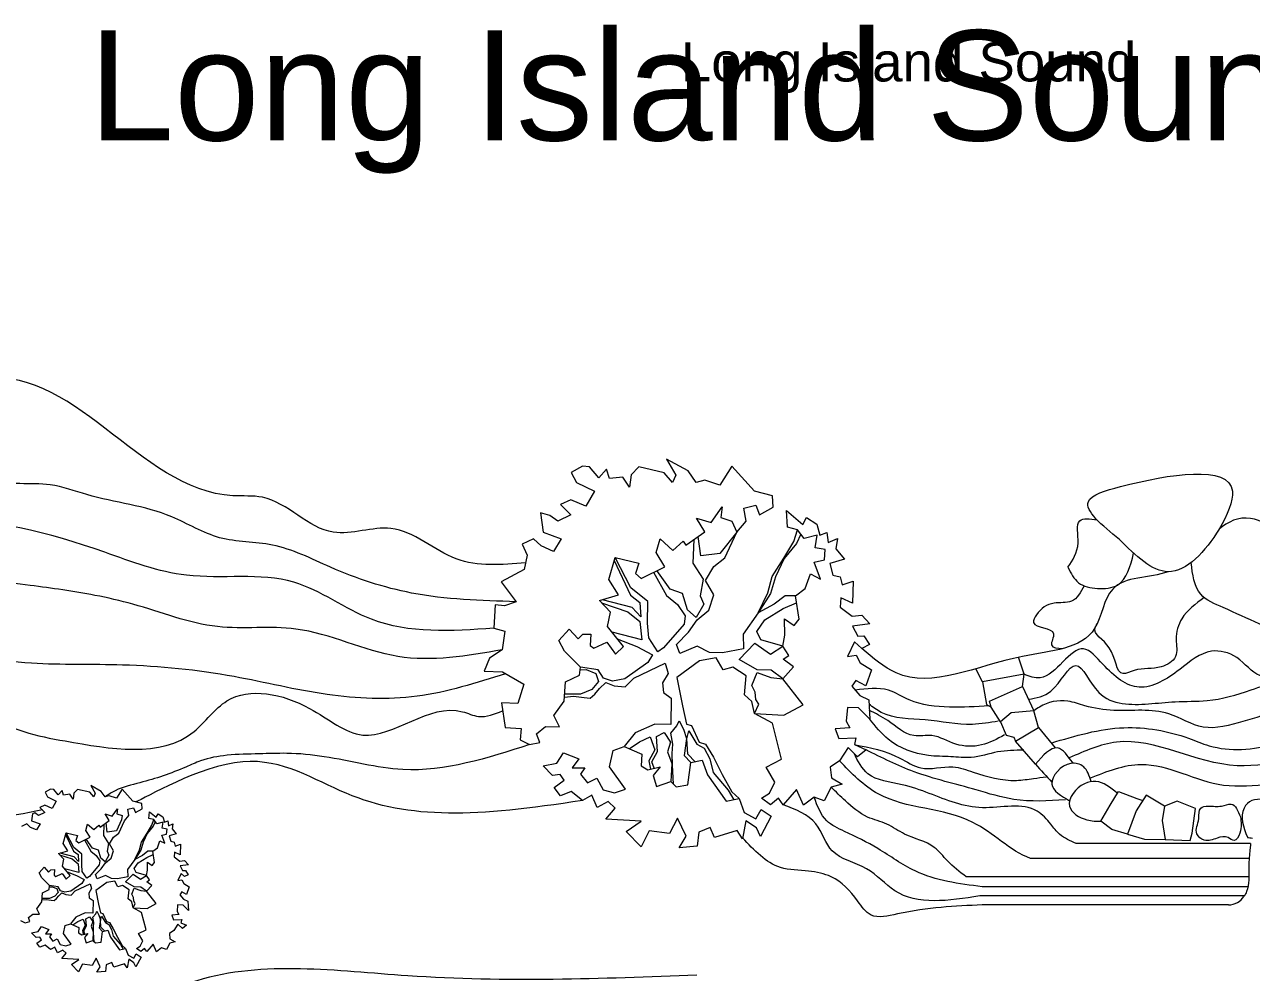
# Model space of a CAD drawing. Header units: millimetres. Extents: x 0 to 105900, y -40 to 70523.
# Drawn here: x 35096 to 68538, y 33554 to 59394 of the extents above; entities that cross this region are included whole.
import ezdxf

# ---------------------------------------------------------------- set-up
doc = ezdxf.new("R2010")
doc.units = ezdxf.units.MM
doc.layers.add('ceco.net 442 Smith House site plan', color=9, linetype='Continuous', lineweight=15)
doc.layers.add('ceco.net Smith House text', color=7, linetype='Continuous', lineweight=15)
doc.styles.add('ceco.net', font='arial.ttf', dxfattribs={"height": 300})

msp = doc.modelspace()

# ---------------------------------------------------------------- linework, layer by layer
at = {"layer": 'ceco.net 442 Smith House site plan'}
for p, q in [((53187, 47225), (52591, 47550)), ((52591, 47550), (52846, 47114)), ((50307, 47356), (49996, 47184)), ((49996, 47184), (50137, 46911)), ((50494, 47339), (50307, 47356)), ((50750, 47033), (50494, 47339)), ((50960, 47273), (50750, 47033)), ((51043, 47018), (50960, 47273)), ((51839, 47335), (51631, 47118)), ((52533, 47178), (51839, 47335)), ((52757, 46910), (52533, 47178)), ((53406, 46910), (53187, 47225)), ((54379, 47353), (54049, 46840)), ((54990, 46672), (54379, 47353)), ((50137, 46911), (50634, 46677)), ((51401, 47056), (51043, 47018)), ((51588, 46780), (51401, 47056)), ((51631, 47118), (51588, 46780)), ((52846, 47114), (52757, 46910)), ((53636, 46971), (53406, 46910)), ((54049, 46840), (53636, 46971)), ((50634, 46677), (50397, 46262)), ((55486, 46544), (54990, 46672)), ((55505, 46236), (55486, 46544)), ((49988, 46441), (49705, 46313)), ((49705, 46313), (49986, 46028)), ((50397, 46262), (49988, 46441)), ((53815, 45822), (54113, 46244)), ((54113, 46244), (54074, 45952)), ((54700, 46214), (55026, 46291)), ((54762, 45855), (54700, 46214)), ((55026, 46291), (55133, 46033)), ((55133, 46033), (55505, 46236)), ((49417, 46008), (49164, 46079)), ((49164, 46079), (49234, 45553)), ((49628, 45860), (49417, 46008)), ((49986, 46028), (49628, 45860)), ((53639, 45567), (53413, 45941)), ((53413, 45941), (53815, 45822)), ((54074, 45952), (54373, 45855)), ((54373, 45855), (54511, 45558)), ((54511, 45558), (54762, 45855)), ((55863, 46144), (56312, 45761)), ((55893, 45693), (55863, 46144)), ((56312, 45761), (56412, 45953)), ((56412, 45953), (56691, 45774)), ((49234, 45553), (49726, 45379)), ((53121, 45201), (53639, 45567)), ((54511, 45558), (54045, 44975)), ((54188, 44856), (54511, 45558)), ((56169, 45621), (55893, 45693)), ((56069, 45299), (56169, 45621)), ((56259, 45500), (56135, 45246)), ((56348, 45380), (56169, 45621)), ((56691, 45774), (56770, 45472)), ((56770, 45472), (56965, 45548)), ((56965, 45548), (57000, 45274)), ((48970, 45376), (48662, 45227)), ((48662, 45227), (48800, 44931)), ((49177, 45181), (48970, 45376)), ((49517, 45032), (49177, 45181)), ((49726, 45379), (49517, 45032)), ((52312, 45002), (52417, 45371)), ((52417, 45371), (52766, 45056)), ((52766, 45056), (53049, 45313)), ((53049, 45313), (53121, 45201)), ((53340, 45355), (53313, 44711)), ((53532, 44915), (53461, 45441)), ((55792, 44852), (56069, 45299)), ((56135, 45246), (55803, 44839)), ((56699, 45478), (56348, 45380)), ((56644, 45129), (56699, 45478)), ((57000, 45274), (57257, 45381)), ((57257, 45381), (57208, 45102)), ((48800, 44931), (48717, 44538)), ((51019, 44270), (51191, 44868)), ((51623, 44038), (51191, 44868)), ((51191, 44868), (51838, 44715)), ((52549, 44615), (52312, 45002)), ((54045, 44975), (53532, 44915)), ((53883, 44624), (54188, 44856)), ((55475, 44350), (55792, 44852)), ((55803, 44839), (55569, 44342)), ((56923, 45080), (56644, 45129)), ((56897, 44799), (56923, 45080)), ((57442, 44821), (57042, 44703)), ((57208, 45102), (57442, 44821)), ((48717, 44538), (48085, 44205)), ((51167, 44784), (51617, 43838)), ((51838, 44715), (51753, 44428)), ((51906, 44296), (52549, 44615)), ((52694, 44000), (52332, 44507)), ((53313, 44711), (53592, 44273)), ((53660, 44243), (53883, 44624)), ((56621, 44741), (56897, 44799)), ((56791, 44278), (56621, 44741)), ((57042, 44703), (57132, 44388)), ((48085, 44205), (48496, 43660)), ((51287, 43844), (51019, 44270)), ((51753, 44428), (51906, 44296)), ((52242, 44463), (52596, 43832)), ((53592, 44273), (53515, 43819)), ((53884, 43845), (53660, 44243)), ((55352, 43901), (55475, 44350)), ((55569, 44342), (55433, 43882)), ((56378, 44020), (56520, 44420)), ((56520, 44420), (56791, 44278)), ((57132, 44388), (57327, 44335)), ((57327, 44335), (57379, 44118)), ((57379, 44118), (57683, 44220)), ((57683, 44220), (57664, 43620)), ((50765, 43691), (51287, 43844)), ((51617, 43838), (51870, 43638)), ((52085, 43666), (51623, 44038)), ((52596, 43832), (52892, 43581)), ((53026, 43887), (52694, 44000)), ((53162, 43438), (53026, 43887)), ((53515, 43819), (53613, 43598)), ((53752, 43432), (53884, 43845)), ((55091, 43358), (55352, 43901)), ((55433, 43882), (55091, 43358)), ((55829, 43822), (55525, 43590)), ((56112, 43820), (55829, 43822)), ((56112, 43820), (56378, 44020)), ((56208, 43186), (56112, 43820)), ((47921, 43571), (47888, 42937)), ((48179, 43548), (47921, 43571)), ((48496, 43660), (48179, 43548)), ((51068, 43380), (50765, 43691)), ((50825, 43630), (51540, 43384)), ((51657, 43504), (50851, 43716)), ((51894, 43246), (51657, 43504)), ((51870, 43638), (51894, 43246)), ((52079, 43076), (52085, 43666)), ((52892, 43581), (53100, 43278)), ((53613, 43598), (53403, 43228)), ((55525, 43590), (55091, 43358)), ((55774, 43473), (56140, 43633)), ((57347, 43767), (57324, 43509)), ((57324, 43509), (57656, 43267)), ((57664, 43620), (57347, 43767)), ((50985, 42986), (51068, 43380)), ((51540, 43384), (51870, 43119)), ((53100, 43278), (53079, 43045)), ((53403, 43228), (53162, 43438)), ((53190, 42834), (53433, 43166)), ((53433, 43166), (53752, 43432)), ((55091, 43358), (54684, 42780)), ((55057, 42853), (55274, 43164)), ((55274, 43164), (55774, 43473)), ((55815, 42749), (55808, 43198)), ((55808, 43198), (56074, 43009)), ((56074, 43009), (56208, 43186)), ((57656, 43267), (57918, 43290)), ((57918, 43290), (58133, 43058)), ((47888, 42937), (48187, 42862)), ((48187, 42862), (48118, 42349)), ((49663, 42599), (49939, 42916)), ((49939, 42916), (50186, 42645)), ((51419, 42439), (50985, 42986)), ((51919, 42618), (51109, 42830)), ((51870, 43119), (51919, 42618)), ((52113, 42672), (52079, 43076)), ((53079, 43045), (52513, 42399)), ((52864, 42497), (53190, 42834)), ((55165, 42619), (55057, 42853)), ((58133, 43058), (57666, 42994)), ((57666, 42994), (57807, 42722)), ((49814, 42313), (49663, 42599)), ((50186, 42645), (50316, 42775)), ((50316, 42775), (50529, 42780)), ((50529, 42780), (50512, 42463)), ((50612, 42395), (50970, 42562)), ((50970, 42562), (51200, 42235)), ((51253, 42648), (51785, 42442)), ((52362, 42295), (52113, 42672)), ((52960, 42252), (52864, 42497)), ((54573, 42083), (55004, 42528)), ((54684, 42780), (54695, 42379)), ((55004, 42528), (55425, 42230)), ((55764, 42447), (55165, 42619)), ((55764, 42447), (55815, 42749)), ((57721, 42564), (57532, 42168)), ((57918, 42382), (57721, 42564)), ((57807, 42722), (57973, 42731)), ((58128, 42492), (57918, 42382)), ((57973, 42731), (58128, 42492)), ((48118, 42349), (47766, 42121)), ((50246, 41873), (49814, 42313)), ((50512, 42463), (50612, 42395)), ((51200, 42235), (51419, 42439)), ((51785, 42442), (52213, 42214)), ((52213, 42214), (52087, 42001)), ((52513, 42399), (52362, 42295)), ((53426, 42446), (52960, 42252)), ((53765, 42274), (53426, 42446)), ((54118, 42266), (53765, 42274)), ((54695, 42379), (54118, 42266)), ((55425, 42230), (55764, 42447)), ((55930, 42196), (55764, 42447)), ((55778, 42091), (55930, 42196)), ((57532, 42168), (57760, 42207)), ((57760, 42207), (57871, 41996)), ((62345, 41681), (62187, 42147)), ((47766, 42121), (47628, 41768)), ((50227, 41662), (50246, 41873)), ((50240, 41803), (50406, 41811)), ((50736, 41805), (50246, 41873)), ((50406, 41811), (50668, 41705)), ((50881, 41579), (50736, 41805)), ((52087, 42001), (51458, 41562)), ((51706, 41575), (52558, 41982)), ((52558, 41982), (52639, 41703)), ((53496, 42050), (52878, 41599)), ((53952, 42127), (53496, 42050)), ((54135, 41804), (53952, 42127)), ((54402, 41874), (54135, 41804)), ((54770, 41640), (54402, 41874)), ((55067, 41802), (54573, 42083)), ((55766, 41561), (56055, 41889)), ((56055, 41889), (55778, 42091)), ((57871, 41996), (58184, 41802)), ((58184, 41802), (58026, 41368)), ((61204, 41479), (61025, 41834)), ((47628, 41768), (48122, 41747)), ((48122, 41747), (48705, 41410)), ((49808, 40945), (49844, 41473)), ((49844, 41473), (50227, 41662)), ((50742, 41486), (50557, 41266)), ((50668, 41705), (50742, 41486)), ((51121, 41498), (50881, 41579)), ((51458, 41562), (51121, 41498)), ((51472, 41337), (51706, 41575)), ((52639, 41703), (52486, 41446)), ((52878, 41599), (53031, 40818)), ((54723, 41125), (54770, 41640)), ((54923, 41378), (55061, 41732)), ((55061, 41732), (55438, 41591)), ((55444, 41791), (55067, 41802)), ((55438, 41591), (55766, 41561)), ((55766, 41561), (55444, 41791)), ((56315, 40850), (55766, 41561)), ((57756, 41511), (57647, 41355)), ((58026, 41368), (57756, 41511)), ((62345, 41681), (61204, 41479)), ((61204, 41479), (61312, 40863)), ((62296, 41350), (62345, 41681)), ((48705, 41410), (48540, 40883)), ((50251, 41141), (49821, 41144)), ((50557, 41266), (50251, 41141)), ((50513, 41034), (50640, 41141)), ((50640, 41141), (50772, 41294)), ((50772, 41294), (50940, 41456)), ((50940, 41456), (51168, 41365)), ((51168, 41365), (51472, 41337)), ((52486, 41446), (52509, 41184)), ((52509, 41184), (52720, 41035)), ((55013, 41193), (54923, 41378)), ((55029, 40991), (55013, 41193)), ((57647, 41355), (57860, 41100)), ((61402, 40953), (62296, 41350)), ((62296, 41350), (62608, 40683)), ((48540, 40883), (48093, 40900)), ((48093, 40900), (48197, 40229)), ((49525, 40557), (49808, 40945)), ((49816, 41062), (50057, 41087)), ((50057, 41087), (50348, 41049)), ((50348, 41049), (50513, 41034)), ((52720, 41035), (52714, 40315)), ((53031, 40818), (53139, 40324)), ((54919, 40942), (54723, 41125)), ((54995, 40616), (54919, 40942)), ((54995, 40616), (55112, 40865)), ((55112, 40865), (55029, 40991)), ((55793, 40567), (56315, 40850)), ((57860, 41100), (58110, 40983)), ((58110, 40983), (58133, 40462)), ((61312, 40863), (61444, 40786)), ((61444, 40786), (61402, 40953)), ((49674, 40249), (49525, 40557)), ((55479, 40348), (54995, 40616)), ((54995, 40616), (55793, 40567)), ((57524, 40776), (57490, 40402)), ((57831, 40772), (57524, 40776)), ((58133, 40462), (57831, 40772)), ((61702, 40389), (61444, 40786)), ((61993, 40632), (61702, 40389)), ((62608, 40683), (61993, 40632)), ((62736, 40232), (62608, 40683)), ((48197, 40229), (48631, 40201)), ((48631, 40201), (48604, 39897)), ((49055, 40057), (49297, 40259)), ((49297, 40259), (49674, 40249)), ((52277, 40320), (51737, 40085)), ((52714, 40315), (52277, 40320)), ((52716, 40079), (52875, 40277)), ((52875, 40277), (52935, 40413)), ((52935, 40413), (53056, 40190)), ((53056, 40190), (53139, 39934)), ((53139, 40324), (53278, 40288)), ((53150, 39922), (53206, 40141)), ((53206, 40141), (53421, 39779)), ((53278, 40288), (53484, 39832)), ((55732, 39369), (55479, 40348)), ((57593, 40227), (57188, 40193)), ((57188, 40193), (57295, 39935)), ((57490, 40402), (57593, 40227)), ((61702, 40389), (61851, 40027)), ((62106, 39859), (62736, 40232)), ((62736, 40232), (63190, 39675)), ((48604, 39897), (48863, 39767)), ((48863, 39767), (49140, 39825)), ((49140, 39825), (49055, 40057)), ((51737, 40085), (51443, 39710)), ((51579, 39651), (51856, 39839)), ((51856, 39839), (52152, 39977)), ((52152, 39977), (52273, 39623)), ((52318, 39985), (52528, 40096)), ((52352, 39581), (52318, 39985)), ((52528, 40096), (52705, 39832)), ((52705, 39832), (52622, 39568)), ((52771, 39779), (52716, 40079)), ((53139, 39934), (53073, 39468)), ((53172, 39507), (53150, 39922)), ((53484, 39832), (53657, 39781)), ((57295, 39935), (57756, 39952)), ((57756, 39952), (57716, 39767)), ((61851, 40027), (62057, 39968)), ((62057, 39968), (62106, 39859)), ((62648, 39230), (62106, 39859)), ((49608, 39263), (49787, 39542)), ((49787, 39542), (50209, 39374)), ((51039, 39157), (51139, 39608)), ((51139, 39608), (51443, 39710)), ((51443, 39710), (51920, 39502)), ((51920, 39502), (51903, 39185)), ((52273, 39623), (52116, 39319)), ((52197, 39300), (52352, 39581)), ((52622, 39568), (52735, 39251)), ((52748, 39521), (52771, 39779)), ((52754, 39202), (52748, 39521)), ((53073, 39468), (53257, 39275)), ((53379, 39300), (53172, 39507)), ((53421, 39779), (53623, 39666)), ((53623, 39666), (53774, 39381)), ((53657, 39781), (53872, 39420)), ((57544, 39689), (57310, 39321)), ((57803, 39429), (57544, 39689)), ((57716, 39767), (58033, 39621)), ((58033, 39621), (57803, 39429)), ((49236, 39191), (49608, 39263)), ((49483, 38921), (49236, 39191)), ((50209, 39374), (50021, 39131)), ((50021, 39131), (50364, 39136)), ((50364, 39136), (50253, 38957)), ((51480, 38551), (51039, 39157)), ((51903, 39185), (52082, 39074)), ((52082, 39074), (52420, 39162)), ((52116, 39319), (52162, 39095)), ((52255, 39119), (52197, 39300)), ((52420, 39162), (52233, 38919)), ((52735, 39251), (52714, 38757)), ((52785, 38685), (52754, 39202)), ((53178, 38668), (53257, 39275)), ((53257, 39275), (53570, 39341)), ((53570, 39341), (53710, 38939)), ((53774, 39381), (53870, 39007)), ((53872, 39420), (54113, 38949)), ((55311, 39148), (55732, 39369)), ((55545, 38737), (55311, 39148)), ((57310, 39321), (57058, 39154)), ((57058, 39154), (57090, 38856)), ((49698, 38948), (49483, 38921)), ((49536, 38597), (49802, 38797)), ((49802, 38797), (49698, 38948)), ((50253, 38957), (50445, 38727)), ((50445, 38727), (50692, 38846)), ((50692, 38846), (50865, 38535)), ((52233, 38919), (52325, 38627)), ((53710, 38939), (54223, 38219)), ((53870, 39007), (54274, 38521)), ((54113, 38949), (54376, 38477)), ((57090, 38856), (57382, 38688)), ((35804, 38553), (35655, 38471)), ((35655, 38471), (35723, 38340)), ((35894, 38545), (35804, 38553)), ((36017, 38398), (35894, 38545)), ((36118, 38514), (36017, 38398)), ((36158, 38391), (36118, 38514)), ((36540, 38543), (36440, 38439)), ((36873, 38468), (36540, 38543)), ((36981, 38339), (36873, 38468)), ((37187, 38490), (36901, 38647)), ((36901, 38647), (37023, 38437)), ((37292, 38339), (37187, 38490)), ((37759, 38552), (37601, 38306)), ((38052, 38225), (37759, 38552)), ((49704, 38369), (49536, 38597)), ((49998, 38484), (49704, 38369)), ((50307, 38244), (49998, 38484)), ((50865, 38535), (51175, 38448)), ((51175, 38448), (51480, 38551)), ((52325, 38627), (52714, 38757)), ((52714, 38757), (52855, 38615)), ((52855, 38615), (53178, 38668)), ((54274, 38521), (54427, 38263)), ((54376, 38477), (54573, 38294)), ((55400, 38443), (55545, 38737)), ((56141, 38541), (55773, 38126)), ((56326, 38111), (56141, 38541)), ((57080, 38609), (56892, 38237)), ((57382, 38688), (57080, 38609)), ((64687, 38111), (64910, 38489)), ((64910, 38489), (65411, 38292)), ((35723, 38340), (35962, 38228)), ((35962, 38228), (35848, 38028)), ((36330, 38410), (36158, 38391)), ((36419, 38277), (36330, 38410)), ((36440, 38439), (36419, 38277)), ((37023, 38437), (36981, 38339)), ((37402, 38369), (37292, 38339)), ((37601, 38306), (37402, 38369)), ((38290, 38164), (38052, 38225)), ((38300, 38016), (38290, 38164)), ((50556, 38387), (50307, 38244)), ((50703, 38054), (50556, 38387)), ((51001, 38216), (50703, 38054)), ((51197, 38033), (51001, 38216)), ((54223, 38219), (54573, 38294)), ((54573, 38294), (54715, 37915)), ((55187, 38309), (55400, 38443)), ((55430, 38122), (55187, 38309)), ((55647, 38303), (55430, 38122)), ((55773, 38126), (55647, 38303)), ((56618, 38332), (56326, 38111)), ((56892, 38237), (56618, 38332)), ((65670, 38388), (65399, 37960)), ((65411, 38292), (65576, 38240)), ((66171, 38086), (65670, 38388)), ((66515, 38219), (66171, 38086)), ((67011, 38028), (66515, 38219)), ((35309, 37880), (35290, 37688)), ((35378, 37906), (35309, 37880)), ((35478, 37835), (35378, 37906)), ((35650, 37916), (35478, 37835)), ((35651, 38114), (35515, 38053)), ((35515, 38053), (35650, 37916)), ((35848, 38028), (35651, 38114)), ((37404, 37694), (37295, 37874)), ((37295, 37874), (37488, 37817)), ((37488, 37817), (37631, 38019)), ((37631, 38019), (37613, 37880)), ((37613, 37880), (37756, 37833)), ((37756, 37833), (37737, 37713)), ((37822, 37690), (37943, 37833)), ((37913, 38005), (38070, 38042)), ((37943, 37833), (37913, 38005)), ((38070, 38042), (38121, 37918)), ((38121, 37918), (38300, 38016)), ((38486, 37755), (38498, 37935)), ((38498, 37935), (38687, 37788)), ((38687, 37788), (38735, 37880)), ((38735, 37880), (38869, 37794)), ((38869, 37794), (38907, 37649)), ((50945, 37737), (51197, 38033)), ((54715, 37915), (55030, 37745)), ((55030, 37745), (55171, 37992)), ((55449, 37813), (55152, 37262)), ((55171, 37992), (55449, 37813)), ((64436, 37678), (64687, 38111)), ((65399, 37960), (65157, 37326)), ((66171, 38086), (66103, 37700)), ((66920, 37353), (67011, 38028)), ((35163, 37603), (35015, 37531)), ((35262, 37509), (35163, 37603)), ((35425, 37438), (35262, 37509)), ((35290, 37688), (35526, 37604)), ((35526, 37604), (35425, 37438)), ((36767, 37424), (36817, 37600)), ((36817, 37600), (36985, 37449)), ((36985, 37449), (37121, 37573)), ((37121, 37573), (37155, 37519)), ((37155, 37519), (37404, 37694)), ((37260, 37593), (37247, 37284)), ((37353, 37382), (37319, 37634)), ((37737, 37713), (37599, 37411)), ((37667, 37353), (37822, 37690)), ((38437, 37352), (38570, 37566)), ((38602, 37541), (38443, 37345)), ((38618, 37720), (38486, 37755)), ((38570, 37566), (38618, 37720)), ((38661, 37662), (38602, 37541)), ((38704, 37605), (38618, 37720)), ((38873, 37652), (38704, 37605)), ((38846, 37484), (38873, 37652)), ((38980, 37461), (38846, 37484)), ((38907, 37649), (39000, 37686)), ((38968, 37326), (38980, 37461)), ((39000, 37686), (39017, 37554)), ((39017, 37554), (39141, 37605)), ((39141, 37605), (39117, 37471)), ((39117, 37471), (39229, 37336)), ((51908, 37674), (50945, 37737)), ((51493, 37393), (51908, 37674)), ((52895, 37761), (52680, 37344)), ((53134, 37268), (52895, 37761)), ((53781, 37504), (53474, 37378)), ((53898, 37234), (53781, 37504)), ((54754, 37687), (54662, 37200)), ((55043, 37496), (54754, 37687)), ((55152, 37262), (55043, 37496)), ((64733, 37448), (64436, 37678)), ((66103, 37700), (66190, 37174)), ((36146, 37072), (36229, 37359)), ((36217, 37319), (36433, 36865)), ((36436, 36961), (36229, 37359)), ((36229, 37359), (36539, 37286)), ((36539, 37286), (36498, 37148)), ((36498, 37148), (36572, 37084)), ((36572, 37084), (36881, 37238)), ((36733, 37165), (36903, 36862)), ((36881, 37238), (36767, 37424)), ((36950, 36942), (36777, 37186)), ((37247, 37284), (37381, 37073)), ((37599, 37411), (37353, 37382)), ((37414, 37059), (37521, 37242)), ((37521, 37242), (37667, 37353)), ((38285, 37110), (38437, 37352)), ((38443, 37345), (38330, 37106)), ((38719, 36952), (38787, 37144)), ((38787, 37144), (38917, 37076)), ((38835, 37298), (38968, 37326)), ((38917, 37076), (38835, 37298)), ((39229, 37336), (39038, 37280)), ((39038, 37280), (39080, 37129)), ((39080, 37129), (39174, 37103)), ((51903, 36978), (51493, 37393)), ((52121, 37418), (51903, 36978)), ((52680, 37344), (52121, 37418)), ((52940, 36954), (53134, 37268)), ((53474, 37378), (53427, 36993)), ((54517, 37425), (53898, 37234)), ((54662, 37200), (54517, 37425)), ((65157, 37326), (64733, 37448)), ((65157, 37326), (65625, 37186)), ((65625, 37186), (66190, 37174)), ((66190, 37174), (66869, 37149)), ((66869, 37149), (66920, 37353)), ((36025, 36794), (36275, 36868)), ((36170, 36645), (36025, 36794)), ((36453, 36704), (36066, 36806)), ((36275, 36868), (36146, 37072)), ((36433, 36865), (36555, 36769)), ((36658, 36782), (36436, 36961)), ((36903, 36862), (37045, 36741)), ((37109, 36888), (36950, 36942)), ((37175, 36673), (37109, 36888)), ((37381, 37073), (37345, 36856)), ((37345, 36856), (37391, 36749)), ((37521, 36868), (37414, 37059)), ((37458, 36670), (37521, 36868)), ((38101, 36634), (38226, 36895)), ((38265, 36886), (38101, 36634)), ((38226, 36895), (38285, 37110)), ((38330, 37106), (38265, 36886)), ((38455, 36857), (38309, 36746)), ((38591, 36856), (38455, 36857)), ((38591, 36856), (38719, 36952)), ((38637, 36552), (38591, 36856)), ((39184, 36831), (39173, 36707)), ((39174, 37103), (39199, 36999)), ((39336, 36760), (39184, 36831)), ((39199, 36999), (39345, 37048)), ((39345, 37048), (39336, 36760)), ((53427, 36993), (52940, 36954)), ((68515, 37074), (63762, 37074)), ((36053, 36765), (36396, 36647)), ((36130, 36456), (36170, 36645)), ((36338, 36193), (36130, 36456)), ((36396, 36647), (36555, 36519)), ((36566, 36581), (36453, 36704)), ((36555, 36769), (36566, 36581)), ((36555, 36519), (36578, 36279)), ((36655, 36499), (36658, 36782)), ((36671, 36305), (36655, 36499)), ((37135, 36484), (36863, 36174)), ((37045, 36741), (37145, 36596)), ((37145, 36596), (37135, 36484)), ((37290, 36572), (37175, 36673)), ((37188, 36383), (37305, 36542)), ((37391, 36749), (37290, 36572)), ((37305, 36542), (37458, 36670)), ((38101, 36634), (37906, 36357)), ((38084, 36392), (38189, 36541)), ((38309, 36746), (38101, 36634)), ((38189, 36541), (38429, 36689)), ((38429, 36689), (38605, 36767)), ((38448, 36342), (38445, 36558)), ((38445, 36558), (38573, 36467)), ((38573, 36467), (38637, 36552)), ((39173, 36707), (39332, 36591)), ((39332, 36591), (39458, 36602)), ((39561, 36490), (39337, 36460)), ((39337, 36460), (39404, 36329)), ((39458, 36602), (39561, 36490)), ((68478, 36664), (62515, 36664)), ((35495, 36270), (35628, 36422)), ((35568, 36133), (35495, 36270)), ((35775, 35922), (35568, 36133)), ((35628, 36422), (35747, 36292)), ((35747, 36292), (35809, 36355)), ((35809, 36355), (35911, 36357)), ((35911, 36357), (35903, 36205)), ((35903, 36205), (35951, 36172)), ((35951, 36172), (36123, 36252)), ((36123, 36252), (36233, 36095)), ((36578, 36279), (36189, 36381)), ((36233, 36095), (36338, 36193)), ((36259, 36294), (36514, 36195)), ((36514, 36195), (36719, 36085)), ((36791, 36124), (36671, 36305)), ((36863, 36174), (36791, 36124)), ((37032, 36221), (37188, 36383)), ((37078, 36104), (37032, 36221)), ((37302, 36197), (37078, 36104)), ((37464, 36114), (37302, 36197)), ((37911, 36164), (37634, 36110)), ((37852, 36022), (38059, 36236)), ((37906, 36357), (37911, 36164)), ((38059, 36236), (38261, 36093)), ((38136, 36280), (38084, 36392)), ((38424, 36197), (38136, 36280)), ((38261, 36093), (38424, 36197)), ((38424, 36197), (38448, 36342)), ((38503, 36077), (38424, 36197)), ((39363, 36253), (39273, 36063)), ((39458, 36166), (39363, 36253)), ((39404, 36329), (39484, 36333)), ((39559, 36219), (39458, 36166)), ((39484, 36333), (39559, 36219)), ((68467, 36160), (60761, 36160)), ((35582, 35729), (35766, 35820)), ((35766, 35820), (35775, 35922)), ((35772, 35888), (35852, 35892)), ((36010, 35889), (35775, 35922)), ((35852, 35892), (35978, 35841)), ((35978, 35841), (36013, 35736)), ((36080, 35781), (36010, 35889)), ((36659, 35983), (36357, 35772)), ((36476, 35779), (36885, 35974)), ((36719, 36085), (36659, 35983)), ((36924, 35840), (36850, 35716)), ((36885, 35974), (36924, 35840)), ((37335, 36007), (37038, 35790)), ((37038, 35790), (37112, 35415)), ((37554, 36043), (37335, 36007)), ((37634, 36110), (37464, 36114)), ((37642, 35888), (37554, 36043)), ((37770, 35922), (37642, 35888)), ((37947, 35810), (37770, 35922)), ((38089, 35887), (37852, 36022)), ((37924, 35562), (37947, 35810)), ((38020, 35684), (38086, 35854)), ((38086, 35854), (38267, 35786)), ((38270, 35882), (38089, 35887)), ((38267, 35786), (38425, 35772)), ((38425, 35772), (38270, 35882)), ((38425, 35772), (38564, 35929)), ((38431, 36026), (38503, 36077)), ((38564, 35929), (38431, 36026)), ((39273, 36063), (39382, 36082)), ((39382, 36082), (39435, 35981)), ((39435, 35981), (39585, 35888)), ((39585, 35888), (39510, 35679)), ((35429, 35290), (35565, 35476)), ((35565, 35476), (35582, 35729)), ((35569, 35532), (35684, 35544)), ((35777, 35570), (35571, 35572)), ((35684, 35544), (35824, 35526)), ((35925, 35630), (35777, 35570)), ((35824, 35526), (35903, 35519)), ((35903, 35519), (35964, 35570)), ((36013, 35736), (35925, 35630)), ((35964, 35570), (36028, 35644)), ((36028, 35644), (36109, 35721)), ((36195, 35742), (36080, 35781)), ((36109, 35721), (36218, 35677)), ((36357, 35772), (36195, 35742)), ((36218, 35677), (36364, 35664)), ((36364, 35664), (36476, 35779)), ((36850, 35716), (36862, 35591)), ((36862, 35591), (36963, 35519)), ((36963, 35519), (36960, 35174)), ((38018, 35475), (37924, 35562)), ((38055, 35318), (38018, 35475)), ((38063, 35595), (38020, 35684)), ((38071, 35498), (38063, 35595)), ((38111, 35438), (38071, 35498)), ((38688, 35431), (38425, 35772)), ((39380, 35748), (39328, 35673)), ((39328, 35673), (39430, 35550)), ((39510, 35679), (39380, 35748)), ((39430, 35550), (39550, 35494)), ((39550, 35494), (39561, 35244)), ((35203, 35050), (35320, 35147)), ((35320, 35147), (35501, 35142)), ((35501, 35142), (35429, 35290)), ((36750, 35176), (36491, 35064)), ((36960, 35174), (36750, 35176)), ((36961, 35060), (37037, 35156)), ((37037, 35156), (37066, 35221)), ((37066, 35221), (37124, 35114)), ((37112, 35415), (37164, 35178)), ((37164, 35178), (37230, 35161)), ((37230, 35161), (37330, 34942)), ((38055, 35318), (38111, 35438)), ((38287, 35190), (38055, 35318)), ((38055, 35318), (38438, 35295)), ((38409, 34719), (38287, 35190)), ((38438, 35295), (38688, 35431)), ((39302, 35131), (39107, 35115)), ((39107, 35115), (39159, 34991)), ((39269, 35395), (39253, 35215)), ((39253, 35215), (39302, 35131)), ((39416, 35393), (39269, 35395)), ((39561, 35244), (39416, 35393)), ((34987, 34973), (35112, 34911)), ((35112, 34911), (35244, 34939)), ((35244, 34939), (35203, 35050)), ((35469, 34669), (35555, 34803)), ((35555, 34803), (35757, 34722)), ((36156, 34618), (36204, 34835)), ((36204, 34835), (36350, 34883)), ((36491, 35064), (36350, 34883)), ((36350, 34883), (36579, 34784)), ((36415, 34855), (36548, 34945)), ((36548, 34945), (36690, 35011)), ((36579, 34784), (36571, 34631)), ((36748, 34842), (36673, 34696)), ((36690, 35011), (36748, 34842)), ((36712, 34686), (36786, 34821)), ((36770, 35015), (36871, 35069)), ((36786, 34821), (36770, 35015)), ((36871, 35069), (36956, 34942)), ((36956, 34942), (36916, 34815)), ((36916, 34815), (36970, 34663)), ((36987, 34916), (36961, 35060)), ((36976, 34793), (36987, 34916)), ((36979, 34640), (36976, 34793)), ((37124, 35114), (37164, 34991)), ((37164, 34991), (37132, 34767)), ((37169, 34985), (37196, 35090)), ((37180, 34786), (37169, 34985)), ((37279, 34687), (37180, 34786)), ((37196, 35090), (37299, 34917)), ((37299, 34917), (37396, 34862)), ((37330, 34942), (37413, 34918)), ((37396, 34862), (37469, 34725)), ((37413, 34918), (37516, 34744)), ((39159, 34991), (39380, 35000)), ((39278, 34873), (39166, 34696)), ((39403, 34748), (39278, 34873)), ((39380, 35000), (39361, 34911)), ((39361, 34911), (39513, 34840)), ((39513, 34840), (39403, 34748)), ((35290, 34634), (35469, 34669)), ((35409, 34504), (35290, 34634)), ((35512, 34517), (35409, 34504)), ((35434, 34349), (35562, 34445)), ((35562, 34445), (35512, 34517)), ((35757, 34722), (35667, 34606)), ((35667, 34606), (35832, 34608)), ((35832, 34608), (35779, 34522)), ((35779, 34522), (35871, 34411)), ((35871, 34411), (35989, 34469)), ((35989, 34469), (36072, 34319)), ((36367, 34327), (36156, 34618)), ((36571, 34631), (36656, 34578)), ((36656, 34578), (36819, 34620)), ((36673, 34696), (36695, 34588)), ((36739, 34600), (36712, 34686)), ((36819, 34620), (36729, 34504)), ((36729, 34504), (36773, 34364)), ((36970, 34663), (36960, 34426)), ((36994, 34391), (36979, 34640)), ((37132, 34767), (37220, 34674)), ((37183, 34383), (37220, 34674)), ((37220, 34674), (37371, 34706)), ((37371, 34706), (37438, 34513)), ((37438, 34513), (37684, 34168)), ((37469, 34725), (37515, 34546)), ((37515, 34546), (37709, 34313)), ((37516, 34744), (37631, 34518)), ((37631, 34518), (37758, 34291)), ((38206, 34613), (38409, 34719)), ((38319, 34416), (38206, 34613)), ((39166, 34696), (39045, 34617)), ((39045, 34617), (39061, 34474)), ((39061, 34474), (39200, 34393)), ((35515, 34240), (35434, 34349)), ((35656, 34295), (35515, 34240)), ((35804, 34180), (35656, 34295)), ((35924, 34248), (35804, 34180)), ((35994, 34088), (35924, 34248)), ((36137, 34166), (35994, 34088)), ((36072, 34319), (36221, 34278)), ((36232, 34078), (36137, 34166)), ((36221, 34278), (36367, 34327)), ((36773, 34364), (36960, 34426)), ((36960, 34426), (37027, 34358)), ((37027, 34358), (37183, 34383)), ((37684, 34168), (37852, 34204)), ((37709, 34313), (37782, 34189)), ((37758, 34291), (37852, 34204)), ((37852, 34204), (37920, 34022)), ((38147, 34211), (38249, 34275)), ((38264, 34121), (38147, 34211)), ((38249, 34275), (38319, 34416)), ((38368, 34208), (38264, 34121)), ((38428, 34123), (38368, 34208)), ((38605, 34322), (38428, 34123)), ((38694, 34116), (38605, 34322)), ((38834, 34222), (38694, 34116)), ((38966, 34176), (38834, 34222)), ((39055, 34355), (38966, 34176)), ((39200, 34393), (39055, 34355)), ((36111, 33936), (36232, 34078)), ((36573, 33906), (36111, 33936)), ((36374, 33771), (36573, 33906)), ((36675, 33783), (36571, 33572)), ((36944, 33748), (36675, 33783)), ((37047, 33948), (36944, 33748)), ((37161, 33711), (37047, 33948)), ((37472, 33824), (37325, 33764)), ((37528, 33695), (37472, 33824)), ((37825, 33787), (37528, 33695)), ((37895, 33678), (37825, 33787)), ((37939, 33912), (37895, 33678)), ((37920, 34022), (38072, 33940)), ((38078, 33820), (37939, 33912)), ((38072, 33940), (38139, 34059)), ((38130, 33708), (38078, 33820)), ((38273, 33973), (38130, 33708)), ((38139, 34059), (38273, 33973)), ((36571, 33572), (36374, 33771)), ((37068, 33561), (37161, 33711)), ((37302, 33579), (37068, 33561)), ((37325, 33764), (37302, 33579))]:
    msp.add_line(p, q, dxfattribs=at)
at = {"layer": 'ceco.net 442 Smith House site plan', "ltscale": 30}
for p, q in [((68441, 35889), (61200, 35889)), ((68342, 35639), (61134, 35639)), ((67913, 35396), (61200, 35396))]:
    msp.add_line(p, q, dxfattribs=at)
msp.add_arc((67913, 35896), 500, 270, 327.4629, dxfattribs=at)
at = {"layer": 'ceco.net 442 Smith House site plan'}
for points in [[(48757, 44724), (46861, 44830), (45084, 45657), (43513, 45554), (41579, 46506), (40773, 46548), (33809, 49691), (32615, 49466), (31375, 50232), (29535, 50480), (27618, 51413)], [(48496, 43660), (45646, 43897), (43437, 44601), (41852, 45206), (40413, 45406), (39108, 45976), (36798, 46579), (35794, 46847), (34177, 46982), (33106, 47585), (30529, 48020), (29224, 48355), (28266, 48663)], [(0, 40458), (673, 41264), (2052, 43159), (3310, 43523), (4057, 45115), (5082, 46702), (6231, 47008), (8574, 46674), (9189, 47011), (11930, 47491), (16078, 46183), (18951, 43842), (21284, 42564), (25822, 41593), (26884, 41940), (31006, 40620), (32231, 40692), (33772, 40590), (35075, 40119), (36208, 39864), (39716, 40120), (40614, 40958), (42865, 40753), (44316, 40027), (47030, 40663), (47471, 40532), (48126, 40686)], [(64942, 45354), (66268, 44478), (67655, 45641), (68020, 46674), (64973, 46800), (64094, 46391), (64942, 45354)], [(47888, 42937), (44549, 43182), (42439, 44190), (39512, 44382), (37281, 45009), (32532, 45825), (29461, 46065), (28272, 46916), (27549, 46616)], [(35583, 37985), (34173, 37780), (33305, 37811), (32111, 37805), (31154, 37619), (30458, 37344), (29487, 37300), (28704, 37434), (28059, 37543), (27223, 37638), (25310, 38195), (24428, 38629), (23975, 39032), (22527, 39852), (21543, 40133), (19520, 41176), (18460, 41732), (18077, 41764), (16687, 42583), (15792, 43650), (14828, 44679), (13791, 45933), (13075, 46291), (11705, 46688), (10121, 46477), (7972, 45690), (7059, 45735), (5912, 46451), (4826, 45569), (4647, 44655), (3238, 42435), (2177, 41131), (1270, 39686), (0, 38675)], [(48118, 42349), (45272, 42168), (42492, 42915), (40356, 42983), (38050, 43593), (37015, 43833), (35252, 44105), (33014, 44240), (30572, 44003), (28673, 44444), (27826, 44919), (27216, 45700), (27132, 45532)], [(63534, 44598), (63813, 45264), (63859, 45869), (64330, 45890)], [(63534, 44598), (63828, 44179), (64339, 44024), (64889, 44116), (65327, 44984)], [(69683, 42602), (67767, 43500), (67156, 43867), (66895, 44727)], [(87639, 39814), (87533, 40465), (87479, 40982), (86294, 41424), (84990, 41985), (84236, 42534), (83859, 43084), (83379, 42967), (82334, 42083), (81267, 41576), (80050, 41824), (79095, 42385), (77586, 42795), (76649, 42461), (75593, 43011), (74995, 43636), (74586, 43809), (74209, 43334), (73423, 42407), (72107, 41727), (71234, 41737), (70879, 42007), (69657, 41846), (68763, 41652), (68138, 42137), (67445, 42310), (66583, 41814), (65480, 41329), (64489, 41954), (63961, 42375), (62776, 41588), (62345, 41681)], [(63979, 44095), (63632, 43674), (63158, 43620), (62677, 43299), (62601, 43093), (63143, 42787), (63090, 42481), (63394, 42383)], [(67253, 43774), (66640, 43198), (66484, 42632), (66470, 42166), (66075, 41884), (65341, 41785), (65044, 41700), (64663, 42406), (64280, 42958), (64329, 43053)], [(63081, 39809), (65063, 40227), (66826, 39937), (67382, 39736), (69208, 39792), (70770, 39898), (71211, 39598), (71951, 39787), (72549, 39787), (72974, 39330), (74470, 39393), (78301, 40730), (79446, 39799), (80630, 39185), (82539, 39366), (83467, 39366), (84916, 39073), (85975, 39227), (86568, 39479)], [(61637, 40404), (60933, 40316), (59648, 40438), (58444, 40644), (58115, 40868)], [(61805, 40031), (61183, 39755), (60484, 39778), (59827, 40009), (59336, 40009), (58626, 40419), (58122, 40700)], [(62331, 39616), (61620, 39564), (60900, 39416), (60345, 39434), (59732, 39469), (58640, 39912), (58133, 40462)], [(83713, 36774), (81964, 38575), (79593, 38780), (78522, 39596), (74069, 38807), (72462, 38475), (71034, 39241), (68153, 39190), (64859, 39833), (63570, 39403)], [(48863, 39767), (45405, 39085), (43266, 39435), (42244, 39527), (41497, 39513), (40615, 39474), (39894, 39321), (39494, 39154), (38242, 38726), (37566, 38509), (37292, 38339)], [(63762, 37074), (63309, 37322), (63068, 37597), (62700, 37949), (61207, 38045), (60470, 38176), (59014, 38673), (58085, 38969), (57705, 39527)], [(57716, 39767), (58951, 39400), (59524, 39130), (60400, 39156), (60952, 39017), (62132, 38791), (62600, 38843), (62947, 38887)], [(63467, 38261), (62062, 38270), (61038, 38530), (59342, 39026), (58033, 39621)], [(63676, 39255), (63247, 39673), (62648, 39230)], [(62648, 39230), (63100, 38741)], [(64166, 38756), (63958, 39164), (63615, 39250), (63099, 38689), (63582, 38237)], [(64137, 38851), (65529, 39226), (67777, 38663), (70276, 38631), (72218, 37908), (73465, 38256), (75906, 38414), (77496, 38527), (78939, 37997), (79608, 37353), (80690, 36123), (81845, 35207), (83277, 34248), (83998, 33943), (84055, 33458), (84115, 32598)], [(60761, 36160), (60255, 36595), (59892, 36964), (59085, 37327), (58604, 37596), (58076, 37791), (57469, 38229), (57080, 38609)], [(61134, 35639), (58815, 35782), (58045, 36383), (57113, 36867), (56665, 37603), (55773, 38126)], [(61200, 35889), (59371, 36321), (58356, 36930), (57444, 37400), (56962, 37691), (56618, 38332)], [(68237, 37793), (67984, 38142), (67725, 38090), (67357, 38090), (67156, 38036), (67101, 37749), (67049, 37336), (67250, 37159), (67605, 37216), (67899, 37232), (68066, 37151), (68222, 37355), (68237, 37793)], [(61200, 35396), (58888, 35149), (58169, 35119), (57804, 35504), (57085, 36162), (56468, 36314), (55702, 36416), (54667, 37226)], [(53424, 33482), (45547, 33462), (39791, 33330), (36693, 32230), (31597, 32054), (29312, 30691), (25754, 27438), (24084, 25327), (22187, 24565)]]:
    msp.add_spline(points, degree=3, dxfattribs=at)
for points, knots in [([(72330, 46361), (71534, 46715), (70958, 46715), (69741, 46709), (70266, 44765), (68647, 46228), (67897, 45838), (67655, 45641)], [63.636639, 63.636639, 63.636639, 63.636639, 270.804241, 559.857434, 838.28155, 1264.496234, 1518.504086, 1518.504086, 1518.504086, 1518.504086]), ([(66268, 44478), (65761, 44297), (64578, 44402), (64374, 42374), (61714, 42283), (59453, 41083), (58222, 42124), (57918, 42382)], [2027.970966, 2027.970966, 2027.970966, 2027.970966, 2474.277891, 2806.985526, 3401.138216, 4379.098165, 4701.009953, 4701.009953, 4701.009953, 4701.009953]), ([(62458, 41003), (62675, 41032), (63206, 41136), (63761, 42395), (64254, 41102), (65246, 40768), (66269, 40970), (67456, 40920), (68623, 41265), (69920, 41776), (71119, 41373), (72149, 40993), (72988, 41332), (73606, 41954), (74436, 42037), (74621, 43124), (75440, 42524), (75227, 41868), (75345, 40882), (76325, 41302), (76767, 41926), (77621, 42214), (78364, 42509), (78791, 41953), (79185, 41594), (79784, 41764), (79904, 41235), (80515, 40575), (82055, 41234), (83122, 42918), (84508, 41611), (84276, 39986), (85821, 40142), (86498, 39880), (86785, 39769)], [22.696595, 22.696595, 22.696595, 22.696595, 206.439163, 479.663609, 751.773568, 950.124642, 1357.745854, 1602.668911, 1949.674679, 2381.779834, 2728.155259, 2985.446873, 3287.761782, 3420.652437, 3723.401912, 3902.680848, 4071.771478, 4284.355317, 4508.063749, 4650.112107, 5008.199932, 5168.138505, 5419.084646, 5566.502205, 5712.747425, 5848.843914, 5974.711946, 6089.756761, 6583.423009, 7075.158551, 7439.579114, 7803.198264, 8168.925305, 8437.592769, 8437.592769, 8437.592769, 8437.592769]), ([(85644, 39133), (84895, 39303), (83984, 39707), (83848, 41186), (82685, 41525), (81950, 40670), (80959, 40385), (79496, 39817), (79311, 41440), (77877, 42179), (76500, 41284), (75767, 40075), (74550, 39980), (73478, 39547), (72966, 40677), (71954, 40521), (71044, 40396), (70338, 41191), (69298, 40679), (68319, 40403), (67226, 40078), (66159, 40806), (65017, 40637), (64095, 40772), (63447, 41021), (62918, 40916), (62658, 40720), (62608, 40683)], [268.851243, 268.851243, 268.851243, 268.851243, 844.333498, 1105.098258, 1377.691816, 1636.159041, 1966.780581, 2320.740871, 2620.779779, 3055.550407, 3433.988283, 3901.717736, 4141.763921, 4460.627711, 4691.77225, 4981.010556, 5217.374671, 5440.357843, 5748.053717, 6047.067081, 6355.237547, 6636.900407, 7060.3448, 7285.863847, 7420.010298, 7643.224539, 7695.713859, 7695.713859, 7695.713859, 7695.713859]), ([(61386, 40820), (61028, 40798), (60300, 40758), (59341, 40856), (58577, 41361), (58049, 41290), (57737, 41248)], [25.501258, 25.501258, 25.501258, 25.501258, 329.578507, 642.584359, 819.029448, 1074.242096, 1074.242096, 1074.242096, 1074.242096]), ([(50307, 38244), (47411, 37796), (44687, 37660), (41183, 40025), (38367, 38287), (38131, 38205)], [0, 0, 0, 0, 59.743432, 89.829802, 123.206741, 123.206741, 123.206741, 123.206741]), ([(62515, 36664), (61954, 36866), (60834, 38092), (58610, 37972), (57639, 38979), (57310, 39321)], [396.756803, 396.756803, 396.756803, 396.756803, 918.104982, 1677.721209, 2067.475617, 2067.475617, 2067.475617, 2067.475617]), ([(64880, 38439), (64697, 38599), (64423, 38809), (63843, 38702), (63347, 38078), (63989, 37679), (64311, 37678), (64436, 37678)], [30.413412, 30.413412, 30.413412, 30.413412, 219.858365, 308.284553, 515.486849, 685.687565, 793.81586, 793.81586, 793.81586, 793.81586]), ([(69162, 37277), (69225, 37304), (69495, 37468), (69437, 38076), (68939, 38299), (68511, 38295), (68196, 37853), (68321, 37519), (68426, 37238)], [208.004317, 208.004317, 208.004317, 208.004317, 265.116791, 465.094928, 549.701536, 719.602305, 762.199215, 988.566755, 988.566755, 988.566755, 988.566755])]:
    msp.add_open_spline(points, degree=3, knots=knots, dxfattribs=at)
at = {"layer": 'ceco.net 442 Smith House site plan', "end_tangent": (-0.745756, 0.666219)}
msp.add_spline([(48207, 41698), (45794, 41084), (43341, 41132), (40806, 41618), (37771, 41934), (35284, 41983), (32419, 42396), (30671, 42688), (28145, 42955), (27174, 43781)], degree=3, dxfattribs=at)
at = {"layer": 'ceco.net 442 Smith House site plan'}
msp.add_open_spline([(68426, 37232), (68471, 37228), (68516, 37223), (68562, 37219)], degree=3, dxfattribs=at)
at = {"layer": 'ceco.net 442 Smith House site plan', "ltscale": 30}
msp.add_open_spline([(68515, 37074), (68515, 37074), (68444, 36601), (68482, 35900), (68363, 35671), (68335, 35627)], degree=3, knots=[0, 0, 0, 0, 1173.306412, 1821.654243, 1981.925345, 1981.925345, 1981.925345, 1981.925345], dxfattribs=at)

# ---------------------------------------------------------------- texts
at = {"layer": 'ceco.net Smith House text', "ltscale": 30, "attachment_point": 1, "style": 'ceco.net'}
for insert, char_height, width in [((36843, 59234), 3000, 35993.21), ((52987, 58908), 1065.36, 14545.04)]:
    msp.add_mtext('Long Island Sound', dxfattribs=dict(at, insert=insert, char_height=char_height, width=width))

doc.saveas('drawing.dxf')
